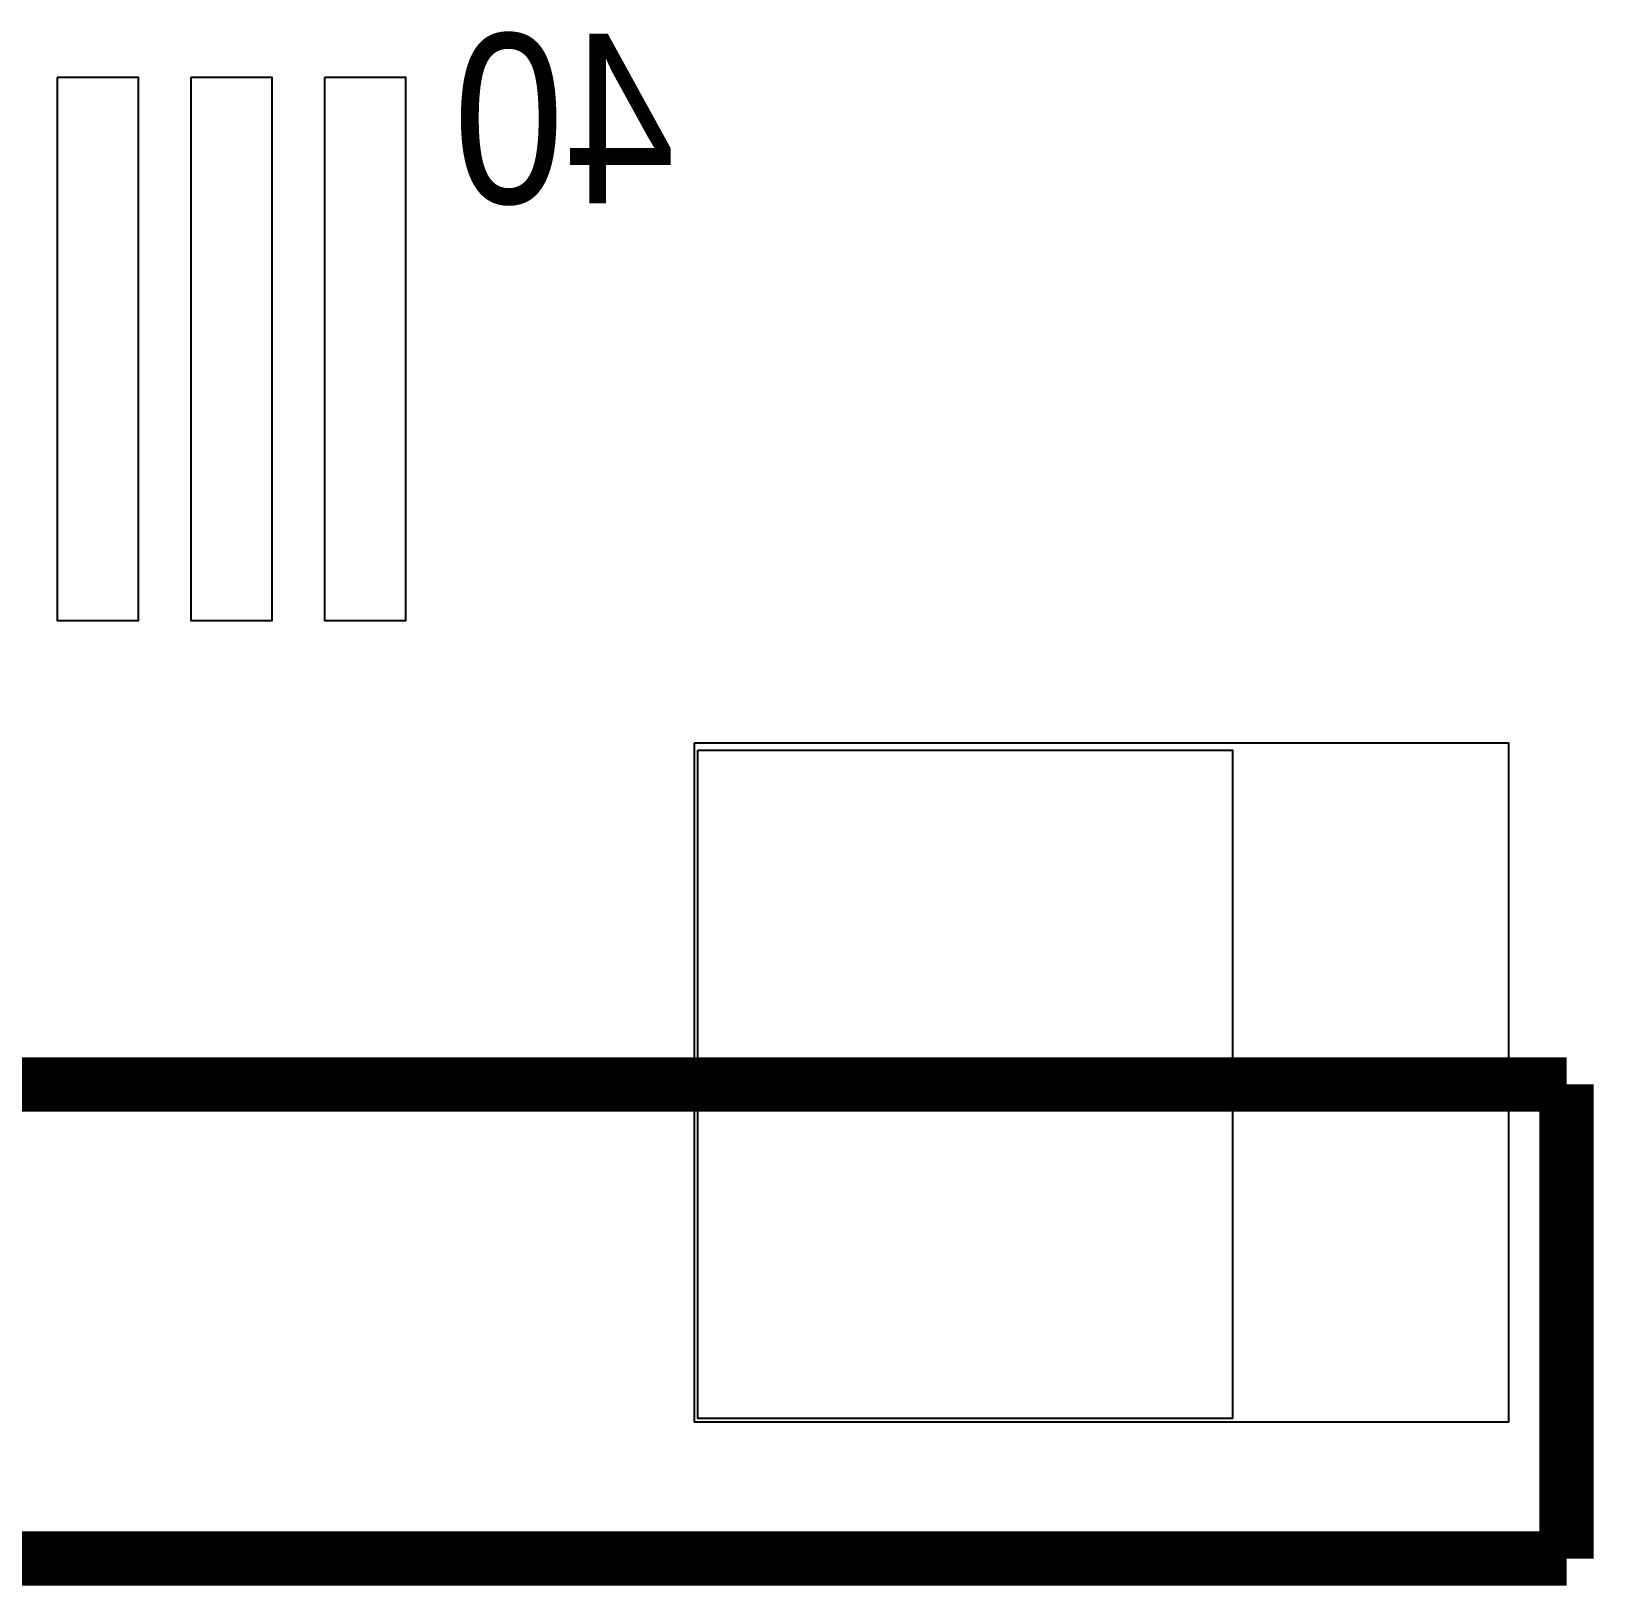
# Model space of a CAD drawing. Extents: x 0 to 180, y -3 to 135.
# Drawn here: x 48.72 to 54.57, y 77.02 to 82.83 of the extents above; entities that cross this region are included whole.
import ezdxf

# ---------------------------------------------------------------- set-up
doc = ezdxf.new("R2010")
doc.units = 0
doc.layers.add('PG_SILKSCREEN_BOTTOM', color=10, linetype='CONTINUOUS')
doc.layers.add('PIN_BOTTOM', color=13, linetype='CONTINUOUS')

msp = doc.modelspace()

# ---------------------------------------------------------------- linework, layer by layer
at = {"layer": 'PG_SILKSCREEN_BOTTOM'}
msp.add_lwpolyline([(51.215, 80.1421), (53.215, 80.1421), (53.215, 77.6419), (51.215, 77.6419)], close=True, dxfattribs=at)
at = {"layer": 'PG_SILKSCREEN_BOTTOM', "const_width": 0.2032}
for points in [[(25.715, 78.8919), (54.465, 78.8919)], [(54.465, 78.8919), (54.465, 77.117)], [(25.715, 77.117), (54.465, 77.117)]]:
    msp.add_lwpolyline(points, dxfattribs=at)
at = {"layer": 'PIN_BOTTOM'}
for points in [[(48.817, 82.6603), (48.817, 80.6283), (49.1218, 80.6283), (49.1218, 82.6603)], [(49.3171, 82.6603), (49.3171, 80.6283), (49.6219, 80.6283), (49.6219, 82.6603)], [(49.8173, 82.6603), (49.8173, 80.6283), (50.1221, 80.6283), (50.1221, 82.6603)], [(51.2013, 80.1685), (51.2013, 77.6285), (54.2493, 77.6285), (54.2493, 80.1685)]]:
    msp.add_lwpolyline(points, close=True, dxfattribs=at)

# ---------------------------------------------------------------- texts
at = {"layer": 'PG_SILKSCREEN_BOTTOM', "text_generation_flag": 2, "width": 0.88}
msp.add_text('40', height=0.635, dxfattribs=at).set_placement((51.1302, 82.1887))

doc.saveas('drawing.dxf')
